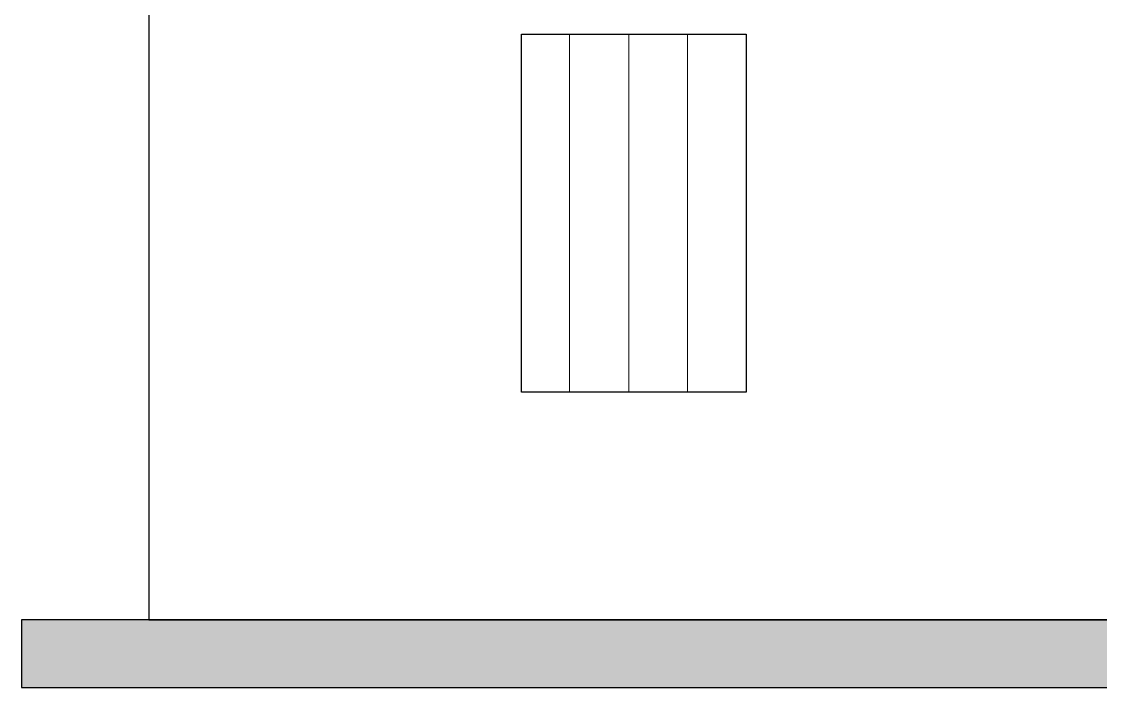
# Model space of a CAD drawing. Header units: millimetres. Extents: x -112072 to -91620, y -6955 to -1948.
# Drawn here: x -112072 to -107731, y -6955 to -4276 of the extents above; entities that cross this region are included whole.
import ezdxf

# ---------------------------------------------------------------- set-up
doc = ezdxf.new("R2010")
doc.units = ezdxf.units.MM
for name, color, linetype, lineweight in [('A-ALV-___-___-EXI', 250, 'Continuous', 25), ('A-BAS-___-___-EXI', 250, 'Continuous', 25), ('A-JAN-___-___-EXI', 250, 'Continuous', 25)]:
    doc.layers.add(name, color=color, linetype=linetype, lineweight=lineweight)

msp = doc.modelspace()

# ---------------------------------------------------------------- hatches: boundary and pattern name
at = {"layer": 'A-BAS-___-___-EXI', "true_color": 0xcb9898}
msp.add_hatch(color=253, dxfattribs=at).paths.add_polyline_path([(-91620, -6955.2), (-91620, -6682.9), (-112072.4, -6682.9), (-112072.4, -6955.2)])

# ---------------------------------------------------------------- linework, layer by layer
at = {"layer": 'A-ALV-___-___-EXI', "color": 18, "lineweight": 25}
msp.add_line((-111560, -3869), (-111560, -6682.9), dxfattribs=at)
at = {"layer": 'A-BAS-___-___-EXI'}
msp.add_line((-111560, -6682.9), (-92320, -6682.9), dxfattribs=at)
msp.add_lwpolyline([(-91620, -6682.9), (-112072.4, -6682.9), (-112072.4, -6955.2), (-91620, -6955.2)], close=True, dxfattribs=at)
at = {"layer": 'A-JAN-___-___-EXI', "color": 28, "lineweight": 15}
for p, q in [((-109868, -5768), (-109868, -4326.5)), ((-109628.4, -5768), (-109628.4, -4326.5)), ((-109392.3, -5768), (-109392.3, -4326.5))]:
    msp.add_line(p, q, dxfattribs=at)
at = {"layer": 'A-JAN-___-___-EXI', "color": 18, "lineweight": 25, "flags": 128}
msp.add_lwpolyline([(-109156.3, -5768), (-110060.4, -5768), (-110060.4, -4326.5), (-109156.3, -4326.5)], close=True, dxfattribs=at)

doc.saveas('drawing.dxf')
